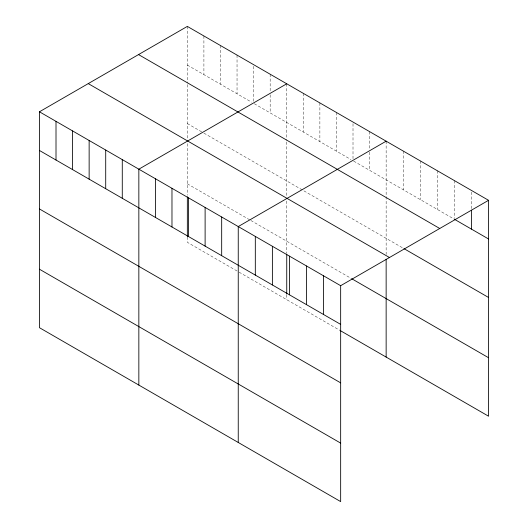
<?xml version="1.0" encoding="UTF-8"?>
<svg xmlns="http://www.w3.org/2000/svg" width="528" height="528" viewBox="0 0 528 528"><rect width="100%" height="100%" fill="white"/><g stroke="black" fill="none" stroke-linecap="round" stroke-linejoin="round"><path stroke-width="0.4" stroke-dasharray="2.64 1.98" d="M187.341 65.083L251.533 102.142M254.298 103.739L350.942 159.535M353.701 161.126L454.423 219.278M187.341 123.565L203.214 132.733M203.907 133.129L403.214 248.2M187.341 183.817L250.153 220.084M250.846 220.486L350.942 278.276M237.039 270.996L187.341 242.306L187.341 236.617M239.111 272.191L339.893 330.383M471.491 192.1L471.491 209.385M454.423 180.602L454.423 218.453M437.349 170.742L437.349 209.425M420.281 160.888L420.281 199.571M403.214 151.034L403.214 189.717M386.146 141.181L386.146 254.41M369.58 131.617L369.58 148.896M369.58 152.189L369.58 170.293M353.008 123.697L353.008 159.086M336.442 112.484L336.442 151.166M319.876 102.92L319.876 141.596M303.31 93.357L303.31 132.033M286.744 83.787L286.744 140.342M286.744 141.966L286.744 197.023M286.744 201.036L286.744 253.394M286.744 294.822L286.744 299.693M270.171 74.224L270.171 91.509M270.171 94.802L270.171 112.906M253.605 66.304L253.605 101.693M237.039 55.097L237.039 93.773M220.473 45.527L220.473 84.209M203.907 35.963L203.907 74.646M187.341 26.4L187.341 82.949M187.341 84.572L187.341 139.63M187.341 143.649L187.341 195.188"/><path stroke-width="0.79" d="M39.442 111.791L340.659 285.694L340.659 501.6L39.442 327.69L39.442 111.791L187.341 26.4L488.558 200.31L488.558 416.209L340.586 330.779M286.744 83.787L138.844 169.178L138.844 385.084M386.146 141.181L238.247 226.565L238.247 442.471M340.659 285.694L488.558 200.31M454.423 219.278L488.558 238.986M138.534 54.575L439.751 228.485M403.927 248.609L488.558 297.475M88.249 83.609L389.466 257.519M351.628 278.672L488.558 357.727M39.442 150.467L340.659 324.377M39.442 208.949L340.659 382.859M39.442 269.207L340.659 443.117M471.491 210.203L471.491 229.132M386.146 259.235L386.146 357.08M323.591 275.84L323.591 314.523M306.524 265.987L306.524 304.669M289.456 256.133L289.456 294.809M286.744 254.206L286.744 294.01M272.382 246.279L272.382 284.955M255.314 236.425L255.314 275.101M221.681 217.001L221.681 255.684M205.115 207.438L205.115 246.121M188.542 197.875L188.542 236.551M187.341 196.819L187.341 236.617M171.976 188.305L171.976 226.987M155.41 178.741L155.41 217.424M122.278 159.614L122.278 198.29M105.712 150.051L105.712 188.727M89.14 140.481L89.14 179.164M72.574 130.918L72.574 169.6M56.008 121.354L56.008 160.03"/></g></svg>
